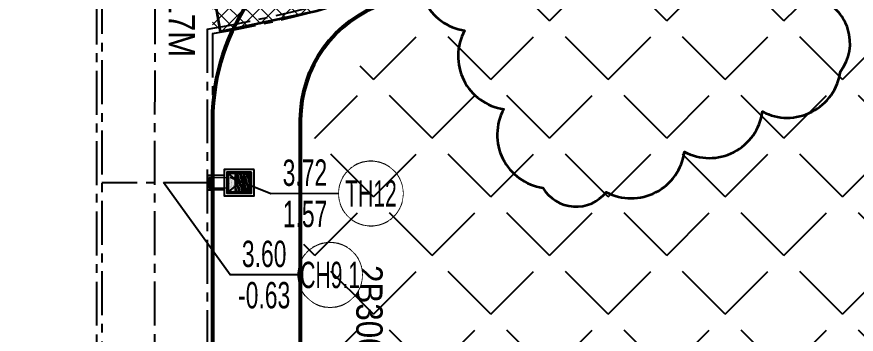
# Model space of a CAD drawing. Extents: x -2063571 to 559285, y 565862 to 1758715.
# Drawn here: x 558453.03 to 558500.84, y 1758293.86 to 1758311.93 of the extents above; entities that cross this region are included whole.
import ezdxf
from ezdxf.enums import TextEntityAlignment as Align

# ---------------------------------------------------------------- set-up
doc = ezdxf.new("R2010")
doc.units = 0
doc.header["$MEASUREMENT"] = 0
doc.set_wipeout_variables(frame=1)
for name, pattern in [('CENTER', [2, 1.25, -0.25, 0.25, -0.25]), ('CENTER2', [1.125, 0.75, -0.125, 0.125, -0.125]), ('HIDDEN', [0.375, 0.25, -0.125])]:
    doc.linetypes.add(name, pattern=pattern)
doc.layers.get('0').update_dxf_attribs({"linetype": 'CONTINUOUS'})
doc.layers.get('DEFPOINTS').update_dxf_attribs({"linetype": 'CONTINUOUS'})
for name, color, linetype, lineweight in [('11111111111111111', 251, 'CONTINUOUS', 0), ('1Duy CDDC', 4, 'CONTINUOUS', 5), ('1Duy CDMG', 3, 'CONTINUOUS', 5), ('1Duy TenGa', 6, 'CONTINUOUS', 5), ('CH', 7, 'CONTINUOUS', 0), ('CONG TRINH', 7, 'CONTINUOUS', 5), ('DUONG CAT', 8, 'CONTINUOUS', 9), ('HACH', 9, 'CONTINUOUS', 5), ('k-viahe', 6, 'CONTINUOUS', 15), ('KICH THUOC 1', 4, 'CONTINUOUS', 13)]:
    doc.layers.add(name, color=color, linetype=linetype, lineweight=lineweight)
for name, color, linetype in [('1Duy NetDong', 1, 'CONTINUOUS'), ('B-3000', 5, 'CONTINUOUS'), ('d800', 4, 'CENTER2'), ('M35 X 500', 6, 'CONTINUOUS'), ('QHCT_Cây xanh đơn vị ở', 76, 'CONTINUOUS'), ('QHCT_Đất công cộng đơn vị ở', 1, 'CONTINUOUS'), ('ththep', 3, 'CONTINUOUS')]:
    doc.layers.add(name, color=color, linetype=linetype)
doc.styles.add('Arial', font='arial_2.ttf', dxfattribs={"width": 0.85})
doc.styles.add('GT_Text_Duan1', font='VHAVAN_1.TTF', dxfattribs={"width": 1.1, "height": 25})
doc.dimstyles.new('2B2500X2500', dxfattribs={"dimtxt": 2.2, "dimasz": 3.5, "dimexe": 0.18, "dimexo": 0.0625, "dimgap": 0.2, "dimtad": 1, "dimdec": 0, "dimzin": 0, "dimdsep": 46, "dimtxsty": 'Arial', "dimcen": 0.09, "dimse1": 1, "dimse2": 1, "dimsd1": 1, "dimsd2": 1, "dimclrd": 2, "dimclrt": 256, "dimadec": 0, "dimazin": 0, "dimtfac": 1, "dimtdec": 0, "dimtofl": 0, "dimtmove": 2, "dimatfit": 3, "dimfxl": 1, "dimtfill": 1, "dimtfillclr": 256, "dimtolj": 1, "dimtzin": 0, "dimarcsym": 0})
doc.dimstyles.new('2B3000X2500', dxfattribs={"dimtxt": 2.2, "dimasz": 3.5, "dimexe": 0.18, "dimexo": 0.0625, "dimgap": 0.2, "dimtad": 1, "dimdec": 0, "dimzin": 0, "dimdsep": 46, "dimtxsty": 'Arial', "dimcen": 0.09, "dimse1": 1, "dimse2": 1, "dimsd1": 1, "dimsd2": 1, "dimclrd": 2, "dimclrt": 256, "dimadec": 0, "dimazin": 0, "dimtfac": 1, "dimtdec": 0, "dimtofl": 0, "dimtmove": 2, "dimatfit": 3, "dimfxl": 1, "dimtfill": 1, "dimtfillclr": 256, "dimtolj": 1, "dimtzin": 0, "dimarcsym": 0})
doc.dimstyles.new('B2000X2000', dxfattribs={"dimtxt": 2.2, "dimasz": 3.5, "dimexe": 0.18, "dimexo": 0.0625, "dimgap": 0.2, "dimtad": 1, "dimdec": 0, "dimzin": 0, "dimdsep": 46, "dimtxsty": 'Arial', "dimcen": 0.09, "dimse1": 1, "dimse2": 1, "dimsd1": 1, "dimsd2": 1, "dimclrd": 2, "dimclrt": 256, "dimadec": 0, "dimazin": 0, "dimtfac": 1, "dimtdec": 0, "dimtofl": 0, "dimtmove": 2, "dimatfit": 3, "dimfxl": 1, "dimtfill": 1, "dimtfillclr": 256, "dimtolj": 1, "dimtzin": 0, "dimarcsym": 0})

# ---------------------------------------------------------------- blocks, each defined once
blk = doc.blocks.new('CH-2500')
at = {"layer": 'HACH'}
h = blk.add_hatch(dxfattribs=at)
h.set_pattern_fill('DOTS', color=256, scale=0.75, angle=474.3672, style=0)
h.set_pattern_definition([(114.3671788103, (-1831200.80478, -224170.26384), (-0.0523692889328, 0.0020098775898), [0, -0.046875])])
edge = h.paths.add_edge_path()
edge.add_line((0.596, 0.239), (-0.595, 0.239))
edge.add_line((-0.595, 0.239), (-0.595, 0.695))
edge.add_line((-0.595, 0.695), (0.596, 0.695))
edge.add_line((0.596, 0.695), (0.596, 0.239))
h = blk.add_hatch(dxfattribs=at)
h.set_pattern_fill('DOTS', color=256, scale=0.75, angle=474.3672, style=0)
h.set_pattern_definition([(114.3671788103, (-1831200.99731, -224169.83876), (-0.0523692889328, 0.0020098775898), [0, -0.046875])])
edge = h.paths.add_edge_path()
edge.add_line((0.596, -0.228), (-0.595, -0.228))
edge.add_line((-0.595, -0.228), (-0.595, 0.229))
edge.add_line((-0.595, 0.229), (0.596, 0.229))
edge.add_line((0.596, 0.229), (0.596, -0.228))
h = blk.add_hatch(dxfattribs=at)
h.set_pattern_fill('DOTS', color=256, scale=0.75, angle=474.3672, style=0)
h.set_pattern_definition([(114.3671788103, (-1831201.18984, -224169.413678), (-0.0523692889328, 0.0020098775898), [0, -0.046875])])
edge = h.paths.add_edge_path()
edge.add_line((0.596, -0.695), (-0.595, -0.695))
edge.add_line((-0.595, -0.695), (-0.595, -0.238))
edge.add_line((-0.595, -0.238), (0.596, -0.238))
edge.add_line((0.596, -0.238), (0.596, -0.695))
at = {"color": 9, "linetype": 'HIDDEN', "ltscale": 7.5}
for p, q in [((-0.304, -1.5), (-0.299, -0.6)), ((0.301, -1.5), (0.301, -0.6)), ((0.301, -1.7), (-0.299, -1.7))]:
    blk.add_line(p, q, dxfattribs=at)
blk.add_lwpolyline([(-0.499, 0.6), (-0.499, -0.6), (0.501, -0.6), (0.501, 0.6)], close=True, dxfattribs=at)
at = {"layer": 'DUONG CAT'}
for points in [[(0.596, 0.695), (0.596, 0.239), (-0.595, 0.239), (-0.595, 0.695)], [(0.596, 0.229), (0.596, -0.228), (-0.595, -0.228), (-0.595, 0.229)], [(0.596, -0.238), (0.596, -0.695), (-0.595, -0.695), (-0.595, -0.238)]]:
    blk.add_lwpolyline(points, close=True, dxfattribs=at)
at = {"layer": 'KICH THUOC 1', "color": 9, "ltscale": 5}
for points in [[(-0.299, -1.7), (-0.279, -1.7), (-0.279, -1.55), (-0.299, -1.55)], [(-0.226, -1.7), (-0.206, -1.7), (-0.206, -1.55), (-0.226, -1.55)], [(-0.154, -1.7), (-0.134, -1.7), (-0.134, -1.55), (-0.154, -1.55)], [(-0.081, -1.7), (-0.061, -1.7), (-0.061, -1.55), (-0.081, -1.55)], [(-0.009, -1.7), (0.011, -1.7), (0.011, -1.55), (-0.009, -1.55)], [(0.064, -1.7), (0.084, -1.7), (0.084, -1.55), (0.064, -1.55)], [(0.136, -1.7), (0.156, -1.7), (0.156, -1.55), (0.136, -1.55)], [(0.209, -1.7), (0.229, -1.7), (0.229, -1.55), (0.209, -1.55)], [(0.281, -1.7), (0.301, -1.7), (0.301, -1.55), (0.281, -1.55)]]:
    blk.add_lwpolyline(points, close=True, dxfattribs=at)
at = {"layer": 'M35 X 500', "color": 3}
for p, q in [((0.601, 0.695), (-0.595, -0.695)), ((-0.399, -0.85), (-0.399, -1.5)), ((0.401, -0.85), (0.401, -1.5)), ((-0.399, -1.5), (-0.399, -1.8)), ((0.401, -1.8), (-0.399, -1.8)), ((0.401, -1.5), (0.401, -1.8))]:
    blk.add_line(p, q, dxfattribs=at)
for points in [[(-0.749, 0.85), (-0.749, -0.85), (0.751, -0.85), (0.751, 0.85)], [(-0.599, 0.7), (-0.599, -0.7), (0.601, -0.7), (0.601, 0.7)], [(0.401, -1.8), (0.401, -1.5), (-0.399, -1.5), (-0.399, -1.8)]]:
    blk.add_lwpolyline(points, close=True, dxfattribs=at)
at = {"layer": 'ththep', "ltscale": 5}
for p, q in [((-0.595, 0.695), (0.596, -0.695)), ((-0.599, 0.234), (0.601, 0.234)), ((-0.599, -0.233), (0.601, -0.233)), ((-0.599, -0.7), (0.601, -0.7))]:
    blk.add_line(p, q, dxfattribs=at)
blk = doc.blocks.new('*D285')
at = {"layer": 'DEFPOINTS', "color": 0, "linetype": 'CENTER2', "lineweight": 35, "transparency": 16777216}
for p in [(558462.239, 1758302.486), (558464.752, 1758302.486), (558464.738, 1758273.976)]:
    blk.add_point(p, dxfattribs=at)
at = {"layer": 'd800', "linetype": 'CENTER2', "transparency": 16777216, "insert": (558462.319, 1758288.064), "char_height": 1.5, "attachment_point": 5, "rotation": 90, "style": 'Arial', "bg_fill": 3, "box_fill_scale": 1.25, "bg_fill_color": 256, "bg_fill_true_color": 13158600, "bg_fill_transparency": 0}
blk.add_mtext('\\A1;L29M', dxfattribs=at)
blk = doc.blocks.new('*D287')
at = {"layer": 'DEFPOINTS', "color": 0, "linetype": 'CENTER2', "lineweight": 35, "transparency": 16777216}
for p in [(558464.196, 1758375.879), (558468.381, 1758375.88), (558464.219, 1758225.879)]:
    blk.add_point(p, dxfattribs=at)
at = {"layer": 'd800', "linetype": 'CENTER2', "transparency": 16777216, "insert": (558473.11, 1758286.709), "char_height": 1.5, "attachment_point": 5, "rotation": 270.0089, "style": 'Arial', "bg_fill": 3, "box_fill_scale": 1.25, "bg_fill_color": 256, "bg_fill_true_color": 13158600, "bg_fill_transparency": 0}
blk.add_mtext('\\A1;2B3000XH2500-L150M-I0.5', dxfattribs=at)
blk = doc.blocks.new('*U233')
at = {"layer": '1Duy NetDong', "ltscale": 0.2}
blk.add_lwpolyline([(6.681, -2.284), (6.776, -2.28), (6.871, -2.271), (6.965, -2.256), (7.058, -2.235), (7.149, -2.208), (7.239, -2.176), (7.326, -2.137), (7.411, -2.094), (7.492, -2.045), (7.571, -1.991), (7.646, -1.933), (7.717, -1.87), (7.784, -1.802), (7.847, -1.731), (7.905, -1.655), (7.959, -1.576), (8.007, -1.494), (8.05, -1.409), (8.087, -1.322), (8.119, -1.232), (8.146, -1.14), (8.166, -1.047), (8.181, -0.953), (8.189, -0.858), (8.192, -0.763), (8.189, -0.668), (8.18, -0.573), (8.164, -0.479), (8.143, -0.386), (8.116, -0.295), (8.084, -0.206), (8.046, -0.118), (8.002, -0.034), (7.954, 0.048), (7.9, 0.127), (7.841, 0.202), (7.778, 0.273), (7.71, 0.34), (7.639, 0.403), (7.563, 0.461), (7.484, 0.514), (7.402, 0.563), (7.317, 0.606), (7.23, 0.643), (7.14, 0.675), (7.049, 0.701), (6.956, 0.722), (6.862, 0.737), (6.767, 0.745), (6.672, 0.748), (6.576, 0.745), (6.482, 0.735), (6.388, 0.72), (6.295, 0.699), (6.203, 0.672), (6.114, 0.64), (6.027, 0.602), (5.942, 0.558), (5.86, 0.509), (5.781, 0.456), (5.706, 0.397), (5.635, 0.334), (5.568, 0.266), (5.505, 0.195), (5.447, 0.119), (5.394, 0.04), (5.346, -0.042), (5.303, -0.127), (5.265, -0.214), (5.233, -0.304), (5.207, -0.395), (5.186, -0.488), (5.172, -0.583), (5.163, -0.677), (5.16, -0.773), (5.164, -0.868), (5.173, -0.963), (5.188, -1.057), (5.209, -1.149), (5.236, -1.241), (5.269, -1.33), (5.307, -1.418), (5.35, -1.502), (5.399, -1.584), (5.453, -1.663), (5.511, -1.738), (5.574, -1.809), (5.642, -1.876), (5.714, -1.939), (5.789, -1.997), (5.868, -2.05), (5.95, -2.099), (6.035, -2.141), (6.123, -2.179), (6.212, -2.211), (6.304, -2.237), (6.397, -2.258), (6.491, -2.272), (6.586, -2.281)], close=True, dxfattribs=at)
at = {"layer": '1Duy NetDong', "ltscale": 3}
blk.add_lwpolyline([(5.16, -0.773), (1.932, -0.783), (1.932, -0.783), (0, 0)], dxfattribs=at)
at = {"layer": '1Duy CDDC', "ltscale": 3, "style": 'GT_Text_Duan1', "width": 0.65}
blk.add_attdef('DG', text='', height=1.25, rotation=0.1774, dxfattribs=at).set_placement((3.547, -1.111), align=Align.TOP_CENTER)
at = {"layer": '1Duy CDMG', "ltscale": 0.2, "style": 'GT_Text_Duan1', "width": 0.65}
blk.add_attdef('MG', text='', height=1.25, rotation=0.1774, dxfattribs=at).set_placement((3.546, -0.778), align=Align.BOTTOM_CENTER)
at = {"ltscale": 0.2}
blk.add_wipeout([(6.681, -2.284), (6.776, -2.28), (6.871, -2.271), (6.965, -2.256), (7.058, -2.235), (7.149, -2.208), (7.239, -2.176), (7.326, -2.137), (7.411, -2.094), (7.492, -2.045), (7.571, -1.991), (7.646, -1.933), (7.717, -1.87), (7.784, -1.802), (7.847, -1.731), (7.905, -1.655), (7.959, -1.576), (8.007, -1.494), (8.05, -1.409), (8.087, -1.322), (8.119, -1.232), (8.146, -1.14), (8.166, -1.047), (8.181, -0.953), (8.189, -0.858), (8.192, -0.763), (8.189, -0.668), (8.18, -0.573), (8.164, -0.479), (8.143, -0.386), (8.116, -0.295), (8.084, -0.206), (8.046, -0.118), (8.002, -0.034), (7.954, 0.048), (7.9, 0.127), (7.841, 0.202), (7.778, 0.273), (7.71, 0.34), (7.639, 0.403), (7.563, 0.461), (7.484, 0.514), (7.402, 0.563), (7.317, 0.606), (7.23, 0.643), (7.14, 0.675), (7.049, 0.701), (6.956, 0.722), (6.862, 0.737), (6.767, 0.745), (6.672, 0.748), (6.576, 0.745), (6.482, 0.735), (6.388, 0.72), (6.295, 0.699), (6.203, 0.672), (6.114, 0.64), (6.027, 0.602), (5.942, 0.558), (5.86, 0.509), (5.781, 0.456), (5.706, 0.397), (5.635, 0.334), (5.568, 0.266), (5.505, 0.195), (5.447, 0.119), (5.394, 0.04), (5.346, -0.042), (5.303, -0.127), (5.265, -0.214), (5.233, -0.304), (5.207, -0.395), (5.186, -0.488), (5.172, -0.583), (5.163, -0.677), (5.16, -0.773), (5.164, -0.868), (5.173, -0.963), (5.188, -1.057), (5.209, -1.149), (5.236, -1.241), (5.269, -1.33), (5.307, -1.418), (5.35, -1.502), (5.399, -1.584), (5.453, -1.663), (5.511, -1.738), (5.574, -1.809), (5.642, -1.876), (5.714, -1.939), (5.789, -1.997), (5.868, -2.05), (5.95, -2.099), (6.035, -2.141), (6.123, -2.179), (6.212, -2.211), (6.304, -2.237), (6.397, -2.258), (6.491, -2.272), (6.586, -2.281)], dxfattribs=at).dxf.layer = '1Duy NetDong'
at = {"layer": '1Duy TenGa', "ltscale": 3, "style": 'GT_Text_Duan1', "width": 0.6}
blk.add_attdef('TEN', text='', height=1.25, rotation=0.1774, dxfattribs=at).set_placement((6.676, -0.768), align=Align.MIDDLE_CENTER)
blk = doc.blocks.new('*D288')
at = {"layer": 'DEFPOINTS', "color": 0, "linetype": 'CENTER2', "lineweight": 35, "transparency": 16777216}
for p in [(558511.596, 1758363.44), (558461.047, 1758312.168), (558470.339, 1758303.007)]:
    blk.add_point(p, dxfattribs=at)
at = {"layer": 'd800', "linetype": 'CENTER2', "transparency": 16777216, "insert": (558496.846, 1758338.068), "char_height": 1.5, "attachment_point": 5, "rotation": 45.407, "style": 'Arial', "bg_fill": 3, "box_fill_scale": 1.25, "bg_fill_color": 256, "bg_fill_true_color": 13158600, "bg_fill_transparency": 0}
blk.add_mtext('\\A1;B2000XH2000-L72M-I2.0 ', dxfattribs=at)
blk = doc.blocks.new('*D291')
at = {"layer": 'DEFPOINTS', "color": 0, "linetype": 'CENTER2', "lineweight": 35, "transparency": 16777216}
for p in [(558403.864, 1758353.405), (558468.609, 1758317.57), (558464.21, 1758309.622)]:
    blk.add_point(p, dxfattribs=at)
at = {"layer": 'd800', "linetype": 'CENTER2', "transparency": 16777216, "insert": (558425.813, 1758332.194), "char_height": 1.5, "attachment_point": 5, "rotation": 331.0357, "style": 'Arial', "bg_fill": 3, "box_fill_scale": 1.25, "bg_fill_color": 256, "bg_fill_true_color": 13158600, "bg_fill_transparency": 0}
blk.add_mtext('\\A1;2B2500XH2500-L74M-I2.0', dxfattribs=at)
blk = doc.blocks.new('*D292')
at = {"layer": 'DEFPOINTS', "color": 0, "linetype": 'CENTER2', "lineweight": 35, "transparency": 16777216}
for p in [(558461.377, 1758319.725), (558462.603, 1758319.725), (558461.377, 1758302.485)]:
    blk.add_point(p, dxfattribs=at)
at = {"layer": 'd800', "linetype": 'CENTER2', "transparency": 16777216, "insert": (558462.425, 1758311.855), "char_height": 1.5, "attachment_point": 5, "rotation": 270.0014, "style": 'Arial', "bg_fill": 3, "box_fill_scale": 1.25, "bg_fill_color": 256, "bg_fill_true_color": 13158600, "bg_fill_transparency": 0}
blk.add_mtext('\\A1;L17M', dxfattribs=at)
blk = doc.blocks.new('*U236')
at = {"layer": '1Duy NetDong', "ltscale": 3}
blk.add_lwpolyline([(6.392, -4.376), (3.164, -4.376), (3.164, -4.376), (0, 0)], dxfattribs=at)
at = {"layer": '1Duy NetDong', "ltscale": 0.2}
blk.add_lwpolyline([(7.908, -5.892), (8.003, -5.889), (8.098, -5.88), (8.192, -5.865), (8.285, -5.845), (8.376, -5.818), (8.466, -5.786), (8.553, -5.748), (8.638, -5.705), (8.72, -5.656), (8.799, -5.603), (8.874, -5.544), (8.945, -5.481), (9.013, -5.414), (9.076, -5.343), (9.134, -5.267), (9.187, -5.189), (9.236, -5.107), (9.279, -5.022), (9.317, -4.934), (9.349, -4.845), (9.376, -4.753), (9.397, -4.66), (9.411, -4.566), (9.42, -4.472), (9.423, -4.376), (9.42, -4.281), (9.411, -4.186), (9.397, -4.092), (9.376, -3.999), (9.349, -3.908), (9.317, -3.818), (9.279, -3.731), (9.236, -3.646), (9.187, -3.564), (9.134, -3.485), (9.076, -3.41), (9.013, -3.339), (8.945, -3.271), (8.874, -3.208), (8.799, -3.15), (8.72, -3.097), (8.638, -3.048), (8.553, -3.005), (8.466, -2.967), (8.376, -2.935), (8.285, -2.908), (8.192, -2.887), (8.098, -2.873), (8.003, -2.864), (7.908, -2.861), (7.812, -2.864), (7.718, -2.873), (7.624, -2.887), (7.531, -2.908), (7.439, -2.935), (7.35, -2.967), (7.262, -3.005), (7.177, -3.048), (7.095, -3.097), (7.017, -3.15), (6.941, -3.208), (6.87, -3.271), (6.803, -3.339), (6.74, -3.41), (6.681, -3.485), (6.628, -3.564), (6.579, -3.646), (6.536, -3.731), (6.498, -3.818), (6.466, -3.908), (6.439, -3.999), (6.419, -4.092), (6.404, -4.186), (6.395, -4.281), (6.392, -4.376), (6.395, -4.472), (6.404, -4.566), (6.419, -4.66), (6.439, -4.753), (6.466, -4.845), (6.498, -4.934), (6.536, -5.022), (6.579, -5.107), (6.628, -5.189), (6.681, -5.267), (6.74, -5.343), (6.803, -5.414), (6.87, -5.481), (6.941, -5.544), (7.017, -5.603), (7.095, -5.656), (7.177, -5.705), (7.262, -5.748), (7.35, -5.786), (7.439, -5.818), (7.531, -5.845), (7.624, -5.865), (7.718, -5.88), (7.812, -5.889)], close=True, dxfattribs=at)
at = {"layer": '1Duy CDDC', "ltscale": 3, "style": 'GT_Text_Duan1', "width": 0.65}
blk.add_attdef('DG', text='', height=1.25, dxfattribs=at).set_placement((4.778, -4.71), align=Align.TOP_CENTER)
at = {"layer": '1Duy CDMG', "ltscale": 0.2, "style": 'GT_Text_Duan1', "width": 0.65}
blk.add_attdef('MG', text='', height=1.25, dxfattribs=at).set_placement((4.778, -4.376), align=Align.BOTTOM_CENTER)
at = {"ltscale": 0.2}
blk.add_wipeout([(7.908, -5.892), (8.003, -5.889), (8.098, -5.88), (8.192, -5.865), (8.285, -5.845), (8.376, -5.818), (8.466, -5.786), (8.553, -5.748), (8.638, -5.705), (8.72, -5.656), (8.799, -5.603), (8.874, -5.544), (8.945, -5.481), (9.013, -5.414), (9.076, -5.343), (9.134, -5.267), (9.187, -5.189), (9.236, -5.107), (9.279, -5.022), (9.317, -4.934), (9.349, -4.845), (9.376, -4.753), (9.397, -4.66), (9.411, -4.566), (9.42, -4.472), (9.423, -4.376), (9.42, -4.281), (9.411, -4.186), (9.397, -4.092), (9.376, -3.999), (9.349, -3.908), (9.317, -3.818), (9.279, -3.731), (9.236, -3.646), (9.187, -3.564), (9.134, -3.485), (9.076, -3.41), (9.013, -3.339), (8.945, -3.271), (8.874, -3.208), (8.799, -3.15), (8.72, -3.097), (8.638, -3.048), (8.553, -3.005), (8.466, -2.967), (8.376, -2.935), (8.285, -2.908), (8.192, -2.887), (8.098, -2.873), (8.003, -2.864), (7.908, -2.861), (7.812, -2.864), (7.718, -2.873), (7.624, -2.887), (7.531, -2.908), (7.439, -2.935), (7.35, -2.967), (7.262, -3.005), (7.177, -3.048), (7.095, -3.097), (7.017, -3.15), (6.941, -3.208), (6.87, -3.271), (6.803, -3.339), (6.74, -3.41), (6.681, -3.485), (6.628, -3.564), (6.579, -3.646), (6.536, -3.731), (6.498, -3.818), (6.466, -3.908), (6.439, -3.999), (6.419, -4.092), (6.404, -4.186), (6.395, -4.281), (6.392, -4.376), (6.395, -4.472), (6.404, -4.566), (6.419, -4.66), (6.439, -4.753), (6.466, -4.845), (6.498, -4.934), (6.536, -5.022), (6.579, -5.107), (6.628, -5.189), (6.681, -5.267), (6.74, -5.343), (6.803, -5.414), (6.87, -5.481), (6.941, -5.544), (7.017, -5.603), (7.095, -5.656), (7.177, -5.705), (7.262, -5.748), (7.35, -5.786), (7.439, -5.818), (7.531, -5.845), (7.624, -5.865), (7.718, -5.88), (7.812, -5.889)], dxfattribs=at).dxf.layer = '1Duy NetDong'
at = {"layer": '1Duy TenGa', "ltscale": 3, "style": 'GT_Text_Duan1', "width": 0.6}
blk.add_attdef('TEN', text='', height=1.25, dxfattribs=at).set_placement((7.908, -4.376), align=Align.MIDDLE_CENTER)

msp = doc.modelspace()

# ---------------------------------------------------------------- linework, layer by layer
at = {"layer": 'B-3000', "color": 7, "linetype": 'CENTER', "ltscale": 2, "flags": 128}
for points in [[(558451.148, 1758314.723), (558457.874, 1758314.725), (558457.918, 1758159.387)], [(558451.148, 1758314.423), (558457.574, 1758314.425), (558457.618, 1758159.687)], [(558464.175, 1758310.975), (558464.245, 1758064.782), (558437.972, 1758064.788), (558437.972, 1758060.058)]]:
    msp.add_lwpolyline(points, dxfattribs=at)

# ---------------------------------------------------------------- block references
at = {"layer": 'CH', "linetype": 'CENTER2', "rotation": 269.999999987093}
msp.add_blockref('CH-2500', (558465.699, 1758302.487), dxfattribs=at)

# ---------------------------------------------------------------- next in the draw order: dimensions: what is measured, and where the dimension line sits
at = {"layer": 'd800', "linetype": 'CENTER2'}
dim = msp.add_linear_dim(base=(558462.239, 1758302.486), p1=(558464.738, 1758273.976), p2=(558464.752, 1758302.486), angle=90, dimstyle='B2000X2000', override={"dimtxt": 1.5, "dimpost": 'L<>M'}, dxfattribs=at)
dim.commit()
dim.dimension.update_dxf_attribs({"geometry": '*D285', "text_midpoint": (558462.319, 1758288.064), "dimtype": 160})

# ---------------------------------------------------------------- next in the draw order: linework, layer by layer
at = {"layer": 'B-3000', "color": 8, "linetype": 'CENTER', "ltscale": 2}
msp.add_line((558463.899, 1758302.486), (558457.877, 1758302.484), dxfattribs=at)
at = {"layer": 'B-3000', "color": 7, "linetype": 'CENTER', "ltscale": 2, "flags": 128}
msp.add_lwpolyline([(558463.875, 1758311.229), (558463.899, 1758226.431)], dxfattribs=at)

# ---------------------------------------------------------------- next in the draw order: dimensions: what is measured, and where the dimension line sits
at = {"layer": 'd800', "linetype": 'CENTER2'}
dim = msp.add_linear_dim(base=(558468.381, 1758375.88), p1=(558464.219, 1758225.879), p2=(558464.196, 1758375.879), angle=90.0089, dimstyle='2B3000X2500', override={"dimtxt": 1.5, "dimpost": '2B3000XH2500-L<>M-I0.5'}, dxfattribs=at)
dim.commit()
dim.dimension.update_dxf_attribs({"geometry": '*D287', "text_midpoint": (558473.11, 1758286.709), "dimtype": 161})

# ---------------------------------------------------------------- next in the draw order: linework, layer by layer
at = {"layer": 'B-3000', "color": 7, "linetype": 'CENTER', "ltscale": 2}
for radius, start, end in [(63, 279.29218, 349.41738), (63.3, 279.52305, 349.44255)]:
    msp.add_arc((558453.702, 1758373.402), radius, start, end, dxfattribs=at)

# ---------------------------------------------------------------- next in the draw order: block references
at = {"layer": '1Duy NetDong', "xscale": 1.2000048000192, "yscale": 1.2000048000192, "zscale": 1.2000048000192}
msp.add_blockref('*U233', (558465.192, 1758302.79), dxfattribs=at).add_auto_attribs({'TEN': 'TH12', 'DG': '1.57', 'MG': '3.72'})

# ---------------------------------------------------------------- next in the draw order: dimensions: what is measured, and where the dimension line sits
at = {"layer": 'd800', "linetype": 'CENTER2'}
dim = msp.add_linear_dim(base=(558470.339, 1758303.007), p1=(558511.596, 1758363.44), p2=(558461.047, 1758312.168), angle=225.407, dimstyle='B2000X2000', override={"dimtxt": 1.5, "dimpost": 'B2000XH2000-L<>M-I2.0 '}, dxfattribs=at)
dim.commit()
dim.dimension.update_dxf_attribs({"geometry": '*D288', "text_midpoint": (558496.846, 1758338.068), "dimtype": 161})

# ---------------------------------------------------------------- next in the draw order: dimensions: what is measured, and where the dimension line sits
dim = msp.add_linear_dim(base=(558464.21, 1758309.622), p1=(558403.864, 1758353.405), p2=(558468.609, 1758317.57), angle=331.0357, dimstyle='2B2500X2500', override={"dimtxt": 1.5, "dimpost": '2B2500XH2500-L<>M-I2.0'}, dxfattribs=at)
dim.commit()
dim.dimension.update_dxf_attribs({"geometry": '*D291', "text_midpoint": (558425.813, 1758332.194), "dimtype": 161})

# ---------------------------------------------------------------- next in the draw order: hatches: boundary and pattern name
at = {"layer": 'B-3000', "linetype": 'Continuous', "lineweight": 13}
h = msp.add_hatch(dxfattribs=at)
h.set_pattern_fill('ANSI37', color=11, scale=5)
h.set_pattern_definition([(45, (1079.81806, 350.8375), (-0.44194173824, 0.44194173824), []), (135, (1079.81806, 350.8375), (-0.44194173824, -0.44194173824), [])])
h.paths.add_polyline_path([(558464.181, 1758313.614), (558472.061, 1758315.544), (558479.055, 1758318.249), (558485.382, 1758321.622), (558486.837, 1758319.464), (558482.683, 1758317.124), (558480.037, 1758315.838), (558474.148, 1758313.494), (558472.987, 1758313.111), (558468.179, 1758311.78), (558464.622, 1758311.052), (558464.182, 1758310.958)])

# ---------------------------------------------------------------- next in the draw order: linework, layer by layer
at = {"layer": 'B-3000', "color": 11, "linetype": 'Continuous', "lineweight": 35, "flags": 128}
msp.add_lwpolyline([(558464.174, 1758313.613), (558464.615, 1758311.092), (558470.117, 1758312.267), (558474.956, 1758313.776), (558479.369, 1758315.538), (558483.018, 1758317.298), (558486.837, 1758319.464), (558485.508, 1758321.706), (558478.87, 1758318.164), (558474.375, 1758316.444), (558472.061, 1758315.544), (558469.021, 1758314.788), (558466.933, 1758314.291), (558464.174, 1758313.613)], dxfattribs=at)
at = {"layer": 'B-3000', "color": 8, "linetype": 'CENTER', "ltscale": 2, "flags": 128}
msp.add_lwpolyline([(558460.882, 1758316.865, -0.004881), (558460.876, 1758306.07), (558460.918, 1758157.637)], format="xyb", dxfattribs=at)

# ---------------------------------------------------------------- next in the draw order: dimensions: what is measured, and where the dimension line sits
at = {"layer": 'd800', "linetype": 'CENTER2'}
dim = msp.add_linear_dim(base=(558462.603, 1758319.725), p1=(558461.377, 1758302.485), p2=(558461.377, 1758319.725), angle=90.0014, dimstyle='B2000X2000', override={"dimtxt": 1.5, "dimpost": 'L<>M'}, dxfattribs=at)
dim.commit()
dim.dimension.update_dxf_attribs({"geometry": '*D292', "text_midpoint": (558462.425, 1758311.855), "dimtype": 161})

# ---------------------------------------------------------------- next in the draw order: block references
at = {"layer": '1Duy NetDong', "xscale": 1.200192030724916, "yscale": 1.200192030724916, "zscale": 1.200192030724916}
msp.add_blockref('*U236', (558461.388, 1758302.488), dxfattribs=at).add_auto_attribs({'TEN': 'CH9.1', 'DG': '-0.63', 'MG': '3.60'})

# ---------------------------------------------------------------- next in the draw order: hatches: boundary and pattern name
at = {"layer": 'QHCT_Cây xanh đơn vị ở'}
h = msp.add_hatch(dxfattribs=at)
h.set_pattern_fill('DOTS', color=8, style=0)
h.set_pattern_definition([(0, (1080.4217, 349.0401), (0.79375, 1.5875), [0, -1.5875])])
edge = h.paths.add_edge_path()
edge.add_line((558553.602, 1758227.084), (558564.861, 1758227.084))
edge.add_line((558564.861, 1758227.084), (558570.832, 1758233.606))
edge.add_line((558570.832, 1758233.606), (558570.832, 1758330.352))
edge.add_arc((558450.121, 1758373.093), 128.055, 309.68139, 340.50211, ccw=False)
edge.add_line((558531.886, 1758274.541), (558536.98, 1758264.562))
edge.add_line((558536.98, 1758264.562), (558546.549, 1758243.235))
edge.add_line((558546.549, 1758243.235), (558553.602, 1758227.084))
edge = h.paths.add_edge_path()
edge.add_line((558469.385, 1758241.323), (558469.385, 1758232.084))
edge.add_line((558469.385, 1758232.084), (558475.818, 1758227.084))
edge.add_line((558475.818, 1758227.084), (558547.1, 1758227.084))
edge.add_line((558547.1, 1758227.084), (558541.336, 1758240.18))
edge.add_line((558541.336, 1758240.18), (558538.233, 1758247.113))
edge.add_line((558538.233, 1758247.113), (558536.5, 1758250.976))
edge.add_line((558536.5, 1758250.976), (558535.262, 1758253.734))
edge.add_line((558535.262, 1758253.734), (558533.811, 1758256.908))
edge.add_line((558533.811, 1758256.908), (558530.836, 1758263.401))
edge.add_line((558530.836, 1758263.401), (558529.392, 1758266.23))
edge.add_arc((558449.161, 1758374.786), 134.987, 278.61667, 306.46726, ccw=False)
h.paths.add_polyline_path([(558536.967, 1758264.591), (558545.004, 1758247.004, -0.005537), (558546.549, 1758243.235), (558570.832, 1758253.637), (558564.901, 1758277.751)], flags=16)
at = {"layer": 'QHCT_Đất công cộng đơn vị ở'}
h = msp.add_hatch(dxfattribs=at)
h.set_pattern_fill('ANGLE', color=8, scale=0.676, angle=45, style=0)
h.set_pattern_definition([(45, (1080.85, 348.8946), (-3.338859226, 3.338859226), [3.43408, -1.28778]), (135, (1080.85, 348.8946), (-3.338859226, -3.338859226), [3.43408, -1.28778])])
edge = h.paths.add_edge_path()
edge.add_arc((558450.121, 1758373.093), 128.055, 278.65229, 340.50211)
edge.add_line((558570.832, 1758330.352), (558570.832, 1758354.078))
edge.add_line((558570.832, 1758354.078), (558565.832, 1758359.078))
edge.add_line((558565.832, 1758359.078), (558522.582, 1758359.077))
edge.add_arc((558522.582, 1758352.077), 7, 90.0005, 164.0569)
edge.add_arc((558454.313, 1758371.58), 64, 335.73314, 344.05687, ccw=False)
edge.add_arc((558453.444, 1758372.415), 65.137, 296.90694, 335.37749, ccw=False)
edge.add_arc((558454.313, 1758371.58), 64, 289.07007, 296.55129, ccw=False)
edge.add_arc((558480.722, 1758301.051), 11.448, 118.7047, 172.0194)
edge.add_line((558469.385, 1758302.641), (558469.385, 1758246.495))

# ---------------------------------------------------------------- next in the draw order: linework, layer by layer
at = {"layer": '11111111111111111', "color": 1, "lineweight": 53}
for points in [[(558534.404, 1758365.9), (558563.221, 1758365.9, -0.414216), (558575.221, 1758353.9), (558575.221, 1758233.907, -0.414214), (558565.221, 1758223.907), (558558.695, 1758223.907), (558476.199, 1758223.907, -0.414214), (558464.199, 1758235.907), (558464.199, 1758306.061, -0.322641), (558472.397, 1758317.442, 0.247401), (558510.433, 1758357.196, -0.334869), (558521.971, 1758365.9), (558530.574, 1758365.9)], [(558534.404, 1758365.9), (558563.221, 1758365.9, -0.414216), (558575.221, 1758353.9), (558575.221, 1758233.907, -0.414214), (558565.221, 1758223.907), (558558.695, 1758223.907), (558476.199, 1758223.907, -0.414214), (558464.199, 1758235.907), (558464.199, 1758306.061, -0.322641), (558472.397, 1758317.442, 0.247401), (558510.433, 1758357.196, -0.334869), (558521.971, 1758365.9), (558530.574, 1758365.9)], [(558537.961, 1758359.9), (558563.221, 1758359.9), (558570.221, 1758352.9), (558570.221, 1758233.907), (558565.221, 1758228.907), (558558.695, 1758228.907), (558474.207, 1758228.907), (558469.199, 1758233.915), (558469.199, 1758277.201), (558469.199, 1758306.061, -0.322641), (558473.981, 1758312.7, 0.243511), (558514.976, 1758354.921, -0.330792), (558521.677, 1758359.9)], [(558537.961, 1758359.9), (558563.221, 1758359.9), (558570.221, 1758352.9), (558570.221, 1758233.907), (558565.221, 1758228.907), (558558.695, 1758228.907), (558474.207, 1758228.907), (558469.199, 1758233.915), (558469.199, 1758277.201), (558469.199, 1758306.061, -0.322641), (558473.981, 1758312.7, 0.243511), (558514.976, 1758354.921, -0.330792), (558521.677, 1758359.9)]]:
    msp.add_lwpolyline(points, format="xyb", close=True, dxfattribs=at)
at = {"layer": 'CONG TRINH', "color": 5, "linetype": 'Continuous', "lineweight": 35, "flags": 128}
msp.add_lwpolyline([(558460.72, 1758346.957, 0.520567), (558462.947, 1758342.48, 0.520567), (558465.175, 1758338.004, 0.520567), (558467.402, 1758333.527, 0.520567), (558469.63, 1758329.051, 0.520567), (558471.857, 1758324.575, 0.520567), (558474.085, 1758320.098, 0.520567), (558476.312, 1758315.622, 0.520567), (558478.539, 1758311.145, 0.520567), (558480.767, 1758306.669, 0.520567), (558482.994, 1758302.192, 0.520567), (558486.609, 1758301.95, 0.520567), (558491.053, 1758304.24, 0.520567), (558495.498, 1758306.531, 0.520567), (558499.942, 1758308.821, 0.520567), (558498.643, 1758312.958, 0.520567), (558496.365, 1758317.409, 0.520567), (558494.087, 1758321.859, 0.520567), (558491.809, 1758326.31, 0.520567), (558489.531, 1758330.761, 0.520567), (558487.253, 1758335.212, 0.520567), (558484.975, 1758339.663, 0.520567), (558482.696, 1758344.114, 0.520567), (558480.418, 1758348.565, 0.520567)], format="xyb", dxfattribs=at)
at = {"layer": 'k-viahe', "ltscale": 2}
msp.add_lwpolyline([(558570.832, 1758232.112), (558570.832, 1758330.352, -0.276619), (558469.385, 1758246.495), (558469.385, 1758246.495), (558469.385, 1758232.084)], format="xyb", dxfattribs=at)

doc.saveas('drawing.dxf')
